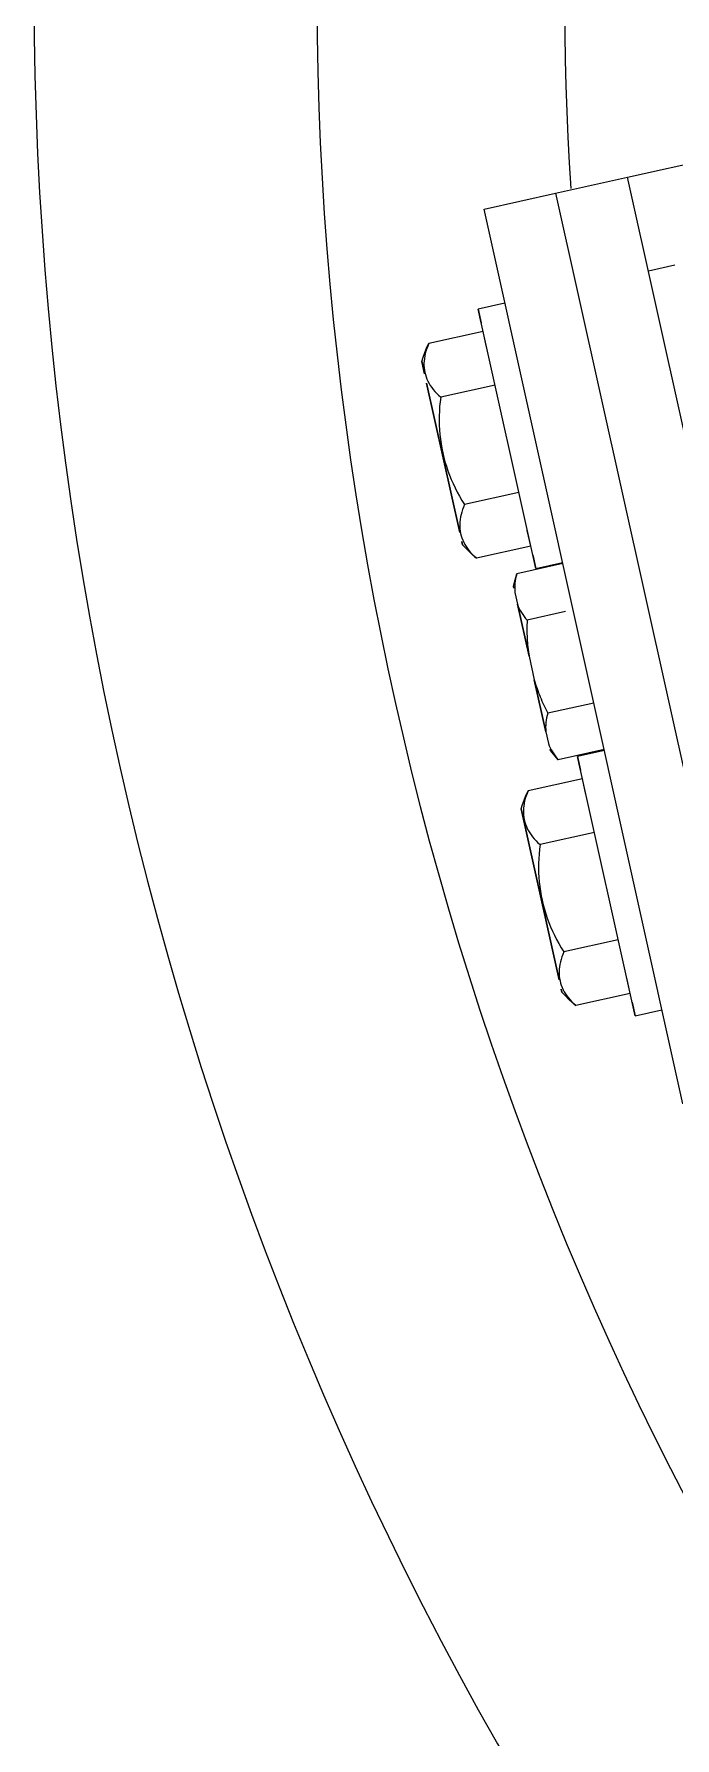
# Model space of a CAD drawing. Header units: millimetres. Extents: x -1534340 to 1713810, y -1348191 to 1114081.
# Drawn here: x 1300974.8 to 1301044.7, y -651310.8 to -651124.9 of the extents above; entities that cross this region are included whole.
import ezdxf

# ---------------------------------------------------------------- set-up
doc = ezdxf.new("R2010")
doc.units = ezdxf.units.MM
doc.header["$LTSCALE"] = 100
for name, color, linetype in [('ccu12-Manh', 8, 'Continuous'), ('KT-Kich thuoc', 9, 'Continuous'), ('SPE-MEP-Electric', 46, 'Continuous'), ('Xref_ST_MBDV Cot vach 30.7.2022$0$Xref_ST_MBDV Cot vach 30.7.2022|Xref_ST_MBDV Cot vach 30.7.2022|Xref_ST_MBDV Cot vach 30.7.2022|Xref_ST_MBDV Cot vach 30.7.2022|A-WALL-PATT', 251, 'Continuous')]:
    doc.layers.add(name, color=color, linetype=linetype)

# ---------------------------------------------------------------- blocks, each defined once
blk = doc.blocks.new('Xref_ST_MBDV Cot vach 30.7.2022$0$Tuong Vay01-flat-1')
at = {"layer": 'Xref_ST_MBDV Cot vach 30.7.2022$0$Xref_ST_MBDV Cot vach 30.7.2022|Xref_ST_MBDV Cot vach 30.7.2022|Xref_ST_MBDV Cot vach 30.7.2022|Xref_ST_MBDV Cot vach 30.7.2022|A-WALL-PATT'}
h = blk.add_hatch(dxfattribs=at)
h.set_pattern_fill('ACET-2D-VATLIEU04', color=256, scale=50, pattern_type=2)
h.set_pattern_definition([(50, (-11139561.84, -1407213.45), (-225.902474, 189.5546825), [37.5, -412.5]), (355, (-11139561.84, -1407213.45), (32.127212, 367.215716), [30, -330]), (100.4514, (-11139531.95, -1407216.06), (-341.231527, -62.944187), [31.870095, -350.571056]), (46.1842, (-11139561.84, -1407113.45), (-319.180497, 306.252097), [56.25, -618.75]), (96.6356, (-11139517.37, -1407120.34), (-516.995922, -60.144022), [47.805144, -525.8565]), (351.1842, (-11139561.84, -1407113.45), (84.740774, 546.39543), [45, -495]), (21, (-11139511.84, -1407138.45), (-105.680822, 275.3079534), [37.5, -412.5]), (326, (-11139511.84, -1407138.45), (206.128805, 305.59852), [30, -330]), (71.4514, (-11139486.97, -1407155.22), (-328.963765, 110.380101), [31.870095, -350.571056]), (37.5, (-11139561.84, -1407213.45), (-78.1345294, 101.8269012), [0, -326, 0, -335, 0, -331.25]), (7.5, (-11139561.84, -1407213.45), (-23.2793464, 176.824191), [0, -191, 0, -318.5, 0, -126.25]), (327.5, (-11139673.34, -1407213.45), (71.9444175, 112.9301145), [0, -125, 0, -390, 0, -517.5000003]), (317.5, (-11139723.34, -1407213.45), (158.0205496, 172.449169), [0, -162.5, 0, -259, 0, -367.5]), (45, (-11139561.84, -1407213.45), (-150.260191, 150.260191), []), (45, (-11139561.84, -1407152.2), (-150.260191, 150.260191), [])])
h.paths.add_polyline_path([(-82665.42, -118500.01), (-81837.42, -121132.03), (-80902.72, -123728.08), (-79862.88, -126283.84), (-78719.64, -128795.04), (-77474.9, -131257.52), (-76130.73, -133667.15), (-74689.38, -136019.95), (-73153.23, -138311.98), (-71524.86, -140539.43), (-69806.97, -142698.6), (-68002.42, -144785.88), (-66114.21, -146797.8), (-64145.5, -148731.01), (-62099.55, -150582.3), (-59979.78, -152348.57), (-57789.72, -154026.89), (-55533, -155614.47), (-53213.4, -157108.65), (-50834.77, -158506.95), (-48401.07, -159807.05), (-45916.36, -161006.78), (-43384.77, -162104.14), (-40810.51, -163097.3), (-38197.89, -163984.61), (-35551.23, -164764.6), (-32874.96, -165435.95), (-30173.53, -165997.57), (-27451.45, -166448.5), (-24701.85, -166789.32), (-4396.73, -168938.26), (36420.02, -167648.22), (41836.49, -160718.64), (12445.39, -24367.66), (8472.91, -9248.97), (-4718.71, -5521.4), (-10557.46, -9946.82), (-34021.19, -27848.25), (-39776.65, -32008.57), (-41248.86, -35293.77), (-45787.32, -38574.38), (-49368.49, -38942), (-57644.19, -44924.07), (-59844.65, -46601.45), (-61968.93, -48362.3), (-64019.6, -50208.35), (-65993.25, -52136.53), (-67886.59, -54143.62), (-69696.47, -56226.28), (-71419.87, -58381.05), (-73053.94, -60604.33), (-74595.93, -62892.43), (-76043.3, -65241.53), (-77393.62, -67647.73), (-78644.64, -70107.01), (-79794.3, -72615.29), (-80840.66, -75168.38), (-81782, -77762.03), (-82616.74, -80391.93), (-83343.48, -83053.69), (-83961.03, -85742.89), (-84468.35, -88455.04), (-84864.6, -91185.63), (-85149.11, -93930.12), (-85321.41, -96683.6), (-85381.3, -99529.51), (-85328.5, -102200.84), (-85163.21, -104955.39), (-84885.7, -107700.59), (-84496.43, -110432.19), (-83996.05, -113145.63), (-83385.37, -115836.4)], flags=16)
h.paths.add_polyline_path([(-83625.46, -118780.63), (-82785.21, -121451.59), (-81836.68, -124086.04), (-80781.46, -126679.6), (-79621.31, -129227.95), (-78358.15, -131726.85), (-76994.1, -134172.14), (-75531.43, -136559.73), (-73972.56, -138885.67), (-72320.1, -141146.07), (-70576.8, -143337.18), (-68745.55, -145455.33), (-66829.42, -147497.01), (-64831.58, -149458.82), (-62755.37, -151337.49), (-60604.25, -153129.89), (-58381.78, -154833.04), (-56091.69, -156444.1), (-53737.77, -157960.38), (-51323.96, -159379.37), (-48854.26, -160698.7), (-46332.79, -161916.18), (-43763.75, -163029.77), (-41151.42, -164037.62), (-38500.15, -164938.06), (-35814.34, -165729.58), (-33098.48, -166410.87), (-30357.09, -166980.79), (-27594.73, -167438.39), (-24815.99, -167782.83), (-4433.74, -169939.93), (36919.56, -168632.94), (42912.69, -160965.6), (13418.23, -24135.12), (9294.84, -8442.07), (-4925.94, -4423.69), (-11162.76, -9150.82), (-34617.48, -27045.38), (-40579.63, -31355.1), (-42051.84, -34640.3), (-46155.98, -37606.97), (-49737.15, -37974.59), (-58240.31, -44121.08), (-60467.12, -45818.54), (-62622.82, -47605.44), (-64703.82, -49478.79), (-66706.66, -51435.49), (-68628.01, -53472.27), (-70464.67, -55585.74), (-72213.56, -57772.38), (-73871.8, -60028.55), (-75436.6, -62350.49), (-76905.37, -64734.35), (-78275.67, -67176.14), (-79545.2, -69671.8), (-80711.86, -72217.17), (-81773.71, -74808.03), (-82728.97, -77440.05), (-83576.05, -80108.85), (-84313.55, -82809.98), (-84940.23, -85538.96), (-85455.06, -88291.23), (-85857.17, -91062.22), (-86145.89, -93847.3), (-86320.76, -96641.84), (-86381.51, -99528.87), (-86327.91, -102240.68), (-86160.19, -105035.66), (-85878.58, -107821.47), (-85483.55, -110593.48), (-84975.76, -113347.05), (-84356.06, -116077.62)])
blk = doc.blocks.new('A$C3D120D72')
for p, q in [((-386.43, 1247.79), (-386.43, 1147.79)), ((-378.4, 1147.79), (-378.4, 1247.79)), ((-370.4, 1247.79), (-370.4, 1147.79)), ((-367.4, 1237.29), (-370.4, 1237.29)), ((-367.4, 1237.29), (-370.4, 1237.29)), ((-367.4, 1235.77), (-367.4, 1237.29)), ((-367.4, 1237.29), (-367.4, 1208.29)), ((-367.4, 1235.77), (-367.4, 1237.29)), ((-367.4, 1237.29), (-367.4, 1235.77)), ((-367.4, 1234.79), (-361.32, 1234.79)), ((-367.4, 1234.79), (-367.4, 1233.04)), ((-360.17, 1233.08), (-360.15, 1233.03)), ((-360.15, 1233.03), (-360.15, 1232.68)), ((-360.15, 1232.68), (-360.15, 1233.03)), ((-360.15, 1233.03), (-360.15, 1232.68)), ((-360.15, 1232.68), (-360.15, 1233.03)), ((-360.15, 1231.66), (-360.15, 1212.55)), ((-360.15, 1212.55), (-360.15, 1231.66)), ((-360.15, 1231.66), (-360.15, 1212.55)), ((-360.15, 1212.55), (-360.15, 1231.66)), ((-367.4, 1228.79), (-361.32, 1228.79)), ((-367.4, 1216.79), (-361.32, 1216.79)), ((-367.4, 1212.54), (-367.4, 1210.79)), ((-360.15, 1212.55), (-360.41, 1212.11)), ((-367.4, 1210.79), (-361.32, 1210.79)), ((-370.4, 1208.29), (-367.4, 1208.29)), ((-370.4, 1208.29), (-367.4, 1208.29)), ((-367.4, 1208.29), (-367.4, 1209.82)), ((-367.4, 1208.29), (-367.4, 1209.82)), ((-367.4, 1209.82), (-367.4, 1208.29)), ((-370.4, 1208.18), (-365.26, 1208.18)), ((-364.61, 1204.92), (-364.61, 1206.24)), ((-364.61, 1204.92), (-364.61, 1199.11)), ((-364.61, 1199.11), (-364.61, 1204.92)), ((-370.4, 1202.99), (-365.26, 1202.99)), ((-364.61, 1196.47), (-364.61, 1199.11)), ((-364.61, 1196.47), (-364.61, 1190.66)), ((-364.61, 1190.66), (-364.61, 1196.47)), ((-369.56, 1192.59), (-365.26, 1192.59)), ((-364.61, 1189.34), (-364.61, 1190.66)), ((-364.61, 1188.86), (-364.61, 1188.69)), ((-364.61, 1188.69), (-364.61, 1188.86)), ((-370.4, 1187.4), (-365.26, 1187.4)), ((-367.4, 1187.29), (-370.4, 1187.29)), ((-367.4, 1187.29), (-370.4, 1187.29)), ((-367.4, 1185.77), (-367.4, 1187.29)), ((-367.4, 1187.29), (-367.4, 1158.29)), ((-367.4, 1185.77), (-367.4, 1187.29)), ((-367.4, 1187.29), (-367.4, 1185.77)), ((-367.4, 1184.79), (-361.33, 1184.79)), ((-367.4, 1184.79), (-367.4, 1183.04)), ((-360.17, 1183.08), (-360.15, 1183.03)), ((-360.15, 1183.03), (-360.15, 1182.68)), ((-360.15, 1182.68), (-360.15, 1183.03)), ((-360.15, 1183.03), (-360.15, 1182.68)), ((-360.15, 1182.68), (-360.15, 1183.03)), ((-360.15, 1181.66), (-360.15, 1164.96)), ((-360.15, 1164.96), (-360.15, 1181.66)), ((-360.15, 1181.66), (-360.15, 1164.96)), ((-360.15, 1164.96), (-360.15, 1181.66)), ((-367.4, 1178.79), (-361.33, 1178.79)), ((-367.4, 1166.79), (-361.33, 1166.79)), ((-360.15, 1163.93), (-360.15, 1162.55)), ((-360.15, 1162.55), (-360.15, 1163.93)), ((-360.15, 1163.93), (-360.15, 1162.55)), ((-360.15, 1162.55), (-360.15, 1163.93)), ((-367.4, 1162.54), (-367.4, 1160.79)), ((-360.15, 1162.55), (-360.41, 1162.11)), ((-367.4, 1160.79), (-361.33, 1160.79)), ((-389.4, 1158.29), (-386.43, 1158.29)), ((-389.4, 1158.29), (-386.43, 1158.29)), ((-370.4, 1158.29), (-367.4, 1158.29)), ((-370.4, 1158.29), (-367.4, 1158.29)), ((-367.4, 1158.29), (-367.4, 1159.82)), ((-367.4, 1158.29), (-367.4, 1159.82)), ((-367.4, 1159.82), (-367.4, 1158.29)), ((-386.43, 1147.79), (-446.43, 1147.79)), ((-378.4, 1147.79), (-386.43, 1147.79)), ((-370.4, 1147.79), (-378.4, 1147.79))]:
    blk.add_line(p, q)
at = {"flags": 128}
for points in [[(-361.32, 1234.79), (-361.01, 1234.38), (-360.72, 1233.96), (-360.44, 1233.52), (-360.17, 1233.08), (-360.15, 1233.03)], [(-360.15, 1212.55), (-360.41, 1212.11), (-360.68, 1211.67), (-360.98, 1211.25), (-361.29, 1210.84), (-361.32, 1210.79)], [(-365.26, 1208.18), (-365.02, 1207.73), (-364.79, 1207.27), (-364.61, 1206.89)], [(-364.61, 1188.69), (-364.83, 1188.23), (-365.06, 1187.77), (-365.26, 1187.4)], [(-361.33, 1184.79), (-361.01, 1184.38), (-360.72, 1183.96), (-360.44, 1183.52), (-360.17, 1183.08), (-360.15, 1183.03)], [(-360.15, 1162.55), (-360.41, 1162.11), (-360.68, 1161.67), (-360.98, 1161.25), (-361.29, 1160.84), (-361.33, 1160.79)]]:
    blk.add_lwpolyline(points, dxfattribs=at)
for radius, start, end in [(385.83, 318.5305, 40.4861), (354.97, 318.8479, 40.082), (327.96, 319.9365, 351.208)]:
    blk.add_arc((-704.23, 1197.79), radius, start, end)
for points in [[(-361.32, 1228.79), (-360.84, 1229.44), (-360.19, 1230.76), (-360.18, 1232.8), (-360.83, 1234.13), (-361.32, 1234.79)], [(-361.32, 1216.79), (-360.84, 1218.1), (-360.19, 1220.73), (-360.18, 1224.81), (-360.83, 1227.46), (-361.32, 1228.79)], [(-361.32, 1210.79), (-360.84, 1211.45), (-360.19, 1212.76), (-360.18, 1214.8), (-360.83, 1216.13), (-361.32, 1216.79)], [(-364.61, 1206.24), (-364.65, 1206.57), (-364.8, 1207.23), (-365.08, 1207.87), (-365.26, 1208.18)], [(-365.26, 1202.99), (-365.08, 1203.3), (-364.8, 1203.94), (-364.65, 1204.6), (-364.61, 1204.92)], [(-364.61, 1199.11), (-364.65, 1199.77), (-364.8, 1201.07), (-365.08, 1202.35), (-365.26, 1202.99)], [(-365.26, 1192.59), (-365.08, 1193.23), (-364.8, 1194.51), (-364.65, 1195.81), (-364.61, 1196.47)], [(-364.61, 1190.66), (-364.65, 1190.99), (-364.8, 1191.64), (-365.08, 1192.28), (-365.26, 1192.59)], [(-365.26, 1187.4), (-365.08, 1187.72), (-364.8, 1188.36), (-364.65, 1189.01), (-364.61, 1189.34)], [(-361.33, 1178.79), (-360.84, 1179.44), (-360.19, 1180.76), (-360.18, 1182.8), (-360.83, 1184.13), (-361.33, 1184.79)], [(-361.33, 1166.79), (-360.84, 1168.1), (-360.19, 1170.73), (-360.18, 1174.81), (-360.83, 1177.46), (-361.33, 1178.79)], [(-361.33, 1160.79), (-360.84, 1161.45), (-360.19, 1162.76), (-360.18, 1164.8), (-360.83, 1166.13), (-361.33, 1166.79)]]:
    blk.add_open_spline(points, degree=3)
blk = doc.blocks.new('A$C0A963C12')
at = {"layer": 'SPE-MEP-Electric', "lineweight": 25, "rotation": 192.5267964189844}
blk.add_blockref('A$C3D120D72', (-9016.14, 44119.42), dxfattribs=at)
blk = doc.blocks.new('3123')
blk.add_blockref('Xref_ST_MBDV Cot vach 30.7.2022$0$Tuong Vay01-flat-1', (1285508.25, -552119.21))
at = {"layer": 'KT-Kich thuoc'}
blk.add_blockref('A$C0A963C12', (1309429.51, -694223.32), dxfattribs=at)

msp = doc.modelspace()

# ---------------------------------------------------------------- block references
at = {"layer": 'ccu12-Manh'}
msp.add_blockref('3123', (0, 0), dxfattribs=at)

doc.saveas('drawing.dxf')
